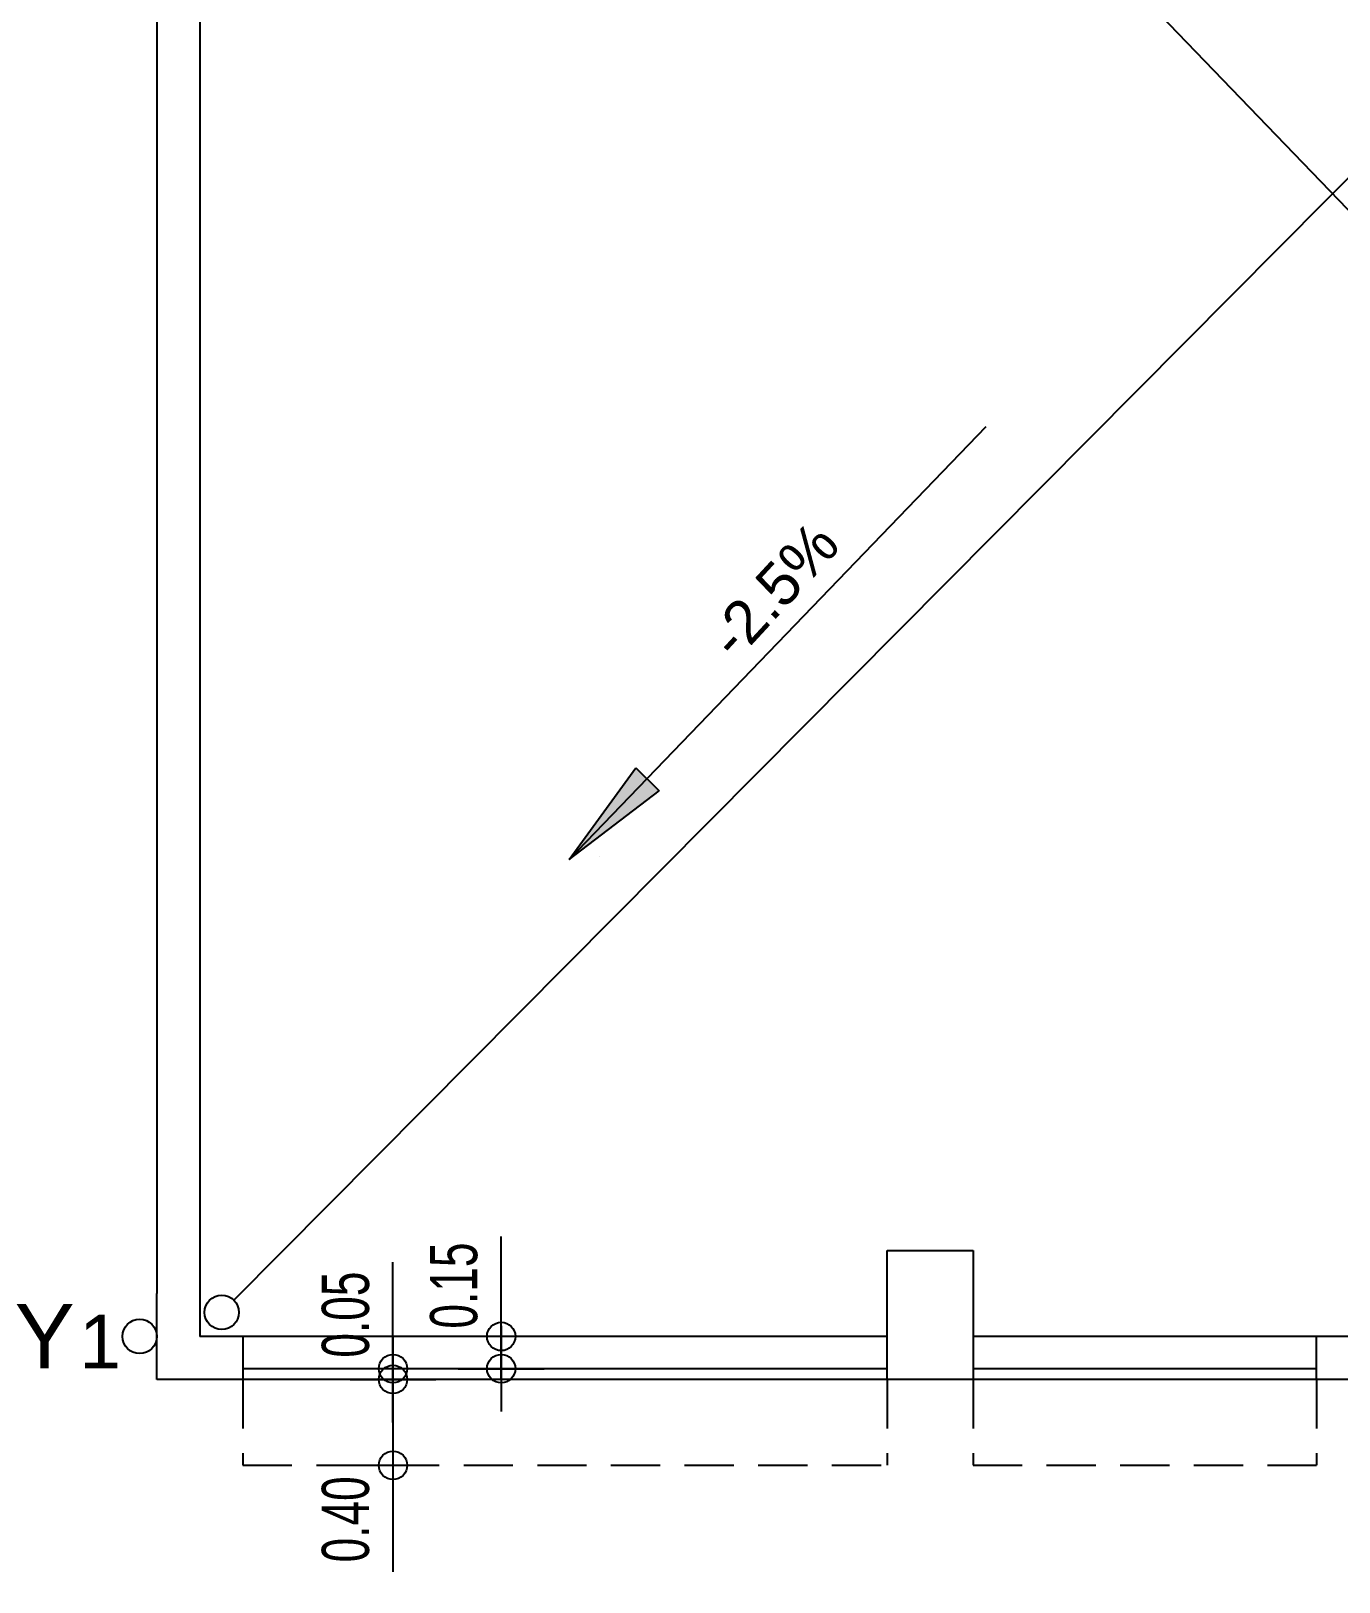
# Model space of a CAD drawing. Header units: metres. Extents: x 0 to 132, y -109 to 310.
# Drawn here: x 10.83 to 16.92, y 248.98 to 256.2 of the extents above; entities that cross this region are included whole.
import ezdxf

# ---------------------------------------------------------------- set-up
doc = ezdxf.new("R2010")
doc.units = ezdxf.units.M
doc.header["$LTSCALE"] = 0.036
doc.linetypes.add('HIDDEN', pattern=[9.525, 6.35, -3.175])
doc.layers.get('Defpoints').update_dxf_attribs({"color": 252})
doc.layers.add('arxitek doma', color=254, linetype='Continuous')
doc.layers.add('DIMBLK', color=252, linetype='Continuous')
doc.styles.add('COMU-C', font='ugcompl.shx', dxfattribs={"width": 0.7})
doc.styles.add('COMU-N', font='arial.ttf')
doc.styles.get("Standard").update_dxf_attribs({"font": 'arial.ttf'})
doc.dimstyles.new('Copy of CADWDOT', dxfattribs={"dimscale": 0.1, "dimtxt": 2.2, "dimasz": 0.08, "dimexe": 2, "dimexo": 0, "dimgap": 0.09, "dimtad": 0, "dimrnd": 0.001, "dimzin": 0, "dimdsep": 46, "dimtxsty": 'COMU-C', "dimblk": 'ARTDIM', "dimcen": 0, "dimdle": 0.05, "dimse1": 1, "dimse2": 1, "dimclrd": 11, "dimclrt": 11, "dimadec": 0, "dimazin": 0, "dimtfac": 1, "dimtmove": 0, "dimatfit": 3, "dimldrblk": 'ARTDIM', "dimfxl": 1, "dimtvp": 0.9999, "dimtolj": 1, "dimtzin": 0, "dimarcsym": 0})

# ---------------------------------------------------------------- blocks, each defined once
blk = doc.blocks.new('ARTDIM')
at = {"layer": 'DIMBLK'}
for p, q in [((0, -24.9975), (0, 24.9975)), ((-24.9975, 0), (24.9975, 0))]:
    blk.add_line(p, q, dxfattribs=at)
blk.add_circle((0, 0), 8.25, dxfattribs=at)
blk = doc.blocks.new('*D1159')
at = {"layer": 'arxitek doma', "color": 11, "lineweight": -2}
for p, q in [((12.5176, 249.9156), (12.5176, 249.5316)), ((12.5176, 249.5236), (12.5176, 249.0283))]:
    blk.add_line(p, q, dxfattribs=at)
at = {"layer": 'Defpoints', "color": 0, "transparency": 16777216}
for p in [(14.8182, 249.9236), (12.5176, 249.5236), (14.8182, 249.5236)]:
    blk.add_point(p, dxfattribs=at)
at = {"layer": 'arxitek doma', "color": 11, "lineweight": -2, "xscale": 0.008, "yscale": 0.008, "zscale": 0.008}
for p, rotation in [((12.5176, 249.9236), 90), ((12.5176, 249.5236), 270)]:
    blk.add_blockref('ARTDIM', p, dxfattribs=dict(at, rotation=rotation))
at = {"layer": 'arxitek doma', "color": 11, "insert": (12.2976, 249.272), "char_height": 0.22, "attachment_point": 5, "rotation": 90, "style": 'COMU-C'}
blk.add_mtext('\\A1;0.40', dxfattribs=at)
blk = doc.blocks.new('*D1160')
at = {"layer": 'arxitek doma', "color": 11, "lineweight": -2}
for p, q in [((12.5176, 249.9736), (12.5176, 250.469)), ((12.5176, 249.9316), (12.5176, 249.9656))]:
    blk.add_line(p, q, dxfattribs=at)
at = {"layer": 'Defpoints', "color": 0, "transparency": 16777216}
for p in [(12.5176, 249.9736), (13.3182, 249.9736), (13.3182, 249.9236)]:
    blk.add_point(p, dxfattribs=at)
at = {"layer": 'arxitek doma', "color": 11, "lineweight": -2, "xscale": 0.008, "yscale": 0.008, "zscale": 0.008}
for p, rotation in [((12.5176, 249.9736), 90), ((12.5176, 249.9236), 270)]:
    blk.add_blockref('ARTDIM', p, dxfattribs=dict(at, rotation=rotation))
at = {"layer": 'arxitek doma', "color": 11, "insert": (12.2976, 250.2253), "char_height": 0.22, "attachment_point": 5, "rotation": 90, "style": 'COMU-C'}
blk.add_mtext('\\A1;0.05', dxfattribs=at)
blk = doc.blocks.new('*D1161')
at = {"layer": 'arxitek doma', "color": 11, "lineweight": -2}
for p, q in [((13.0215, 250.1236), (13.0215, 250.5896)), ((13.0215, 249.9816), (13.0215, 250.1156))]:
    blk.add_line(p, q, dxfattribs=at)
at = {"layer": 'Defpoints', "color": 0, "transparency": 16777216}
for p in [(13.0215, 250.1236), (13.3182, 250.1236), (13.3182, 249.9736)]:
    blk.add_point(p, dxfattribs=at)
at = {"layer": 'arxitek doma', "color": 11, "lineweight": -2, "xscale": 0.008, "yscale": 0.008, "zscale": 0.008}
for p, rotation in [((13.0215, 250.1236), 90), ((13.0215, 249.9736), 270)]:
    blk.add_blockref('ARTDIM', p, dxfattribs=dict(at, rotation=rotation))
at = {"layer": 'arxitek doma', "color": 11, "insert": (12.8015, 250.3606), "char_height": 0.22, "attachment_point": 5, "rotation": 90, "style": 'COMU-C'}
blk.add_mtext('\\A1;0.15', dxfattribs=at)

msp = doc.modelspace()

# ---------------------------------------------------------------- hatches: boundary and pattern name
at = {"layer": 'arxitek doma'}
h = msp.add_hatch(color=256, dxfattribs=at)
h.paths.add_polyline_path([(13.7001, 252.7204), (13.6488, 252.7715), (13.3373, 252.3438), (13.3378, 252.3442)])
h.paths.add_polyline_path([(13.3378, 252.3442), (13.3379, 252.3442), (13.7564, 252.6643), (13.7001, 252.7204)])

# ---------------------------------------------------------------- linework, layer by layer
for p, q in [((22.1618, 260.7547), (11.7768, 250.2925)), ((11.777, 260.755), (21.8493, 250.2978)), ((11.6182, 257.5236), (11.6182, 250.1236)), ((11.4182, 257.1236), (11.4182, 250.3236)), ((13.3378, 252.3442), (15.2801, 254.361)), ((13.3377, 252.3444), (13.6488, 252.7715)), ((13.6488, 252.7715), (13.7564, 252.6643)), ((13.3378, 252.3442), (13.7564, 252.6643)), ((13.4803, 252.36), (13.4803, 252.36)), ((14.8182, 249.9236), (14.8182, 250.5236)), ((14.8182, 250.5236), (15.2182, 250.5236)), ((15.2182, 250.5236), (15.2182, 249.9236)), ((11.4182, 249.9236), (11.4182, 250.3236)), ((14.8182, 250.1236), (11.6182, 250.1236)), ((11.8182, 250.1236), (11.8182, 249.9236)), ((22.0182, 250.1236), (15.2182, 250.1236)), ((16.8182, 249.9236), (16.8182, 250.1236)), ((14.8182, 249.9736), (11.8182, 249.9736)), ((16.8182, 249.9736), (15.2182, 249.9736)), ((14.8182, 249.9236), (11.4182, 249.9236)), ((15.2182, 249.9236), (14.8182, 249.9236)), ((22.0182, 249.9236), (15.2182, 249.9236))]:
    msp.add_line(p, q, dxfattribs=at)
at = {"layer": 'arxitek doma', "linetype": 'HIDDEN'}
for p, q in [((11.8182, 249.9236), (11.8182, 249.5236)), ((14.8182, 249.9236), (14.8182, 249.5236)), ((15.2182, 249.9236), (15.2182, 249.5236)), ((16.8182, 249.9236), (16.8182, 249.5236)), ((11.8182, 249.5236), (14.8182, 249.5236)), ((15.2182, 249.5236), (16.8182, 249.5236))]:
    msp.add_line(p, q, dxfattribs=at)
at = {"layer": 'arxitek doma'}
for centre in [(11.7204, 250.2357), (11.3382, 250.1236)]:
    msp.add_circle(centre, 0.08, dxfattribs=at)

# ---------------------------------------------------------------- texts
at = {"layer": 'arxitek doma', "style": 'COMU-N'}
for s, height, p in [('Υ', 0.3, (10.7561, 249.9746)), ('1', 0.25, (11.0568, 249.9746))]:
    msp.add_text(s, height=height, dxfattribs=at).set_placement(p)
at = {"layer": 'arxitek doma', "insert": (14.2894, 253.5987), "char_height": 0.2, "attachment_point": 5, "rotation": 47.32}
msp.add_mtext('{\\fArial|b0|i0|c161|p2;-\\fArial|b0|i0|c0|p2;2.5\\fArial|b0|i0|c161|p2;%}', dxfattribs=at)

# ---------------------------------------------------------------- dimensions: what is measured, and where the dimension line sits
at = {"layer": 'arxitek doma'}
for base, p1, p2, picture, middle in [((13.0215, 250.1236), (13.3182, 249.9736), (13.3182, 250.1236), '*D1161', (12.8015, 250.3606)), ((12.5176, 249.9736), (13.3182, 249.9236), (13.3182, 249.9736), '*D1160', (12.2976, 250.2253)), ((12.5176, 249.5236), (14.8182, 249.9236), (14.8182, 249.5236), '*D1159', (12.2976, 249.272))]:
    dim = msp.add_linear_dim(base=base, p1=p1, p2=p2, angle=90, dimstyle='Copy of CADWDOT', dxfattribs=at)
    dim.commit()
    dim.dimension.update_dxf_attribs({"geometry": picture, "text_midpoint": middle})

doc.saveas('drawing.dxf')
